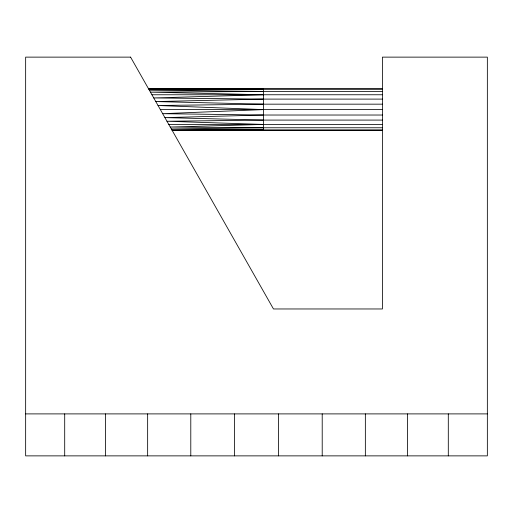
<?xml version="1.0" encoding="UTF-8"?>
<svg xmlns="http://www.w3.org/2000/svg" width="513" height="513" viewBox="0 0 513 513"><rect width="100%" height="100%" fill="white"/><g stroke="black" fill="none" stroke-linecap="round" stroke-linejoin="round"><path stroke-width="0.77" d="M382.416 115.027L263.496 115.027L164.91 117.624L263.496 120.087L382.416 120.087M382.416 99.105L263.496 99.105L155.792 101.568L263.496 104.165L382.416 104.165M382.416 127.769L263.496 127.769L171.355 128.987L263.496 129.866L382.416 129.866M263.496 104.165L158.03 105.498L263.496 109.596L162.672 113.687L263.496 115.027M263.496 120.087L166.969 121.254L263.496 124.435L170.252 127.044L263.496 127.769M382.416 89.326L263.496 89.326L149.347 90.205L263.496 91.423L382.416 91.423M263.496 91.423L150.45 92.148L263.496 94.758L153.733 97.938L263.496 99.105M263.496 129.866L172.028 130.18L263.496 130.584L263.496 88.608L148.674 89.012L263.496 89.326M148.443 88.608L382.416 88.608M151.931 94.758L382.416 94.758M160.351 109.596L382.416 109.596M168.771 124.435L382.416 124.435M172.259 130.584L382.416 130.584M25.65 413.895L487.35 413.895M448.298 413.895L448.298 455.871M407.508 413.895L407.508 455.871M365.352 413.895L365.352 455.871M322.209 413.895L322.209 455.871M278.469 413.895L278.469 455.871M234.531 413.895L234.531 455.871M190.791 413.895L190.791 455.871M147.648 413.895L147.648 455.871M105.492 413.895L105.492 455.871M64.702 413.895L64.702 455.871M130.584 57.129L25.65 57.129L25.65 455.871L487.35 455.871L487.35 57.129L382.416 57.129L382.416 308.967L273.474 308.967L130.584 57.129"/></g></svg>
